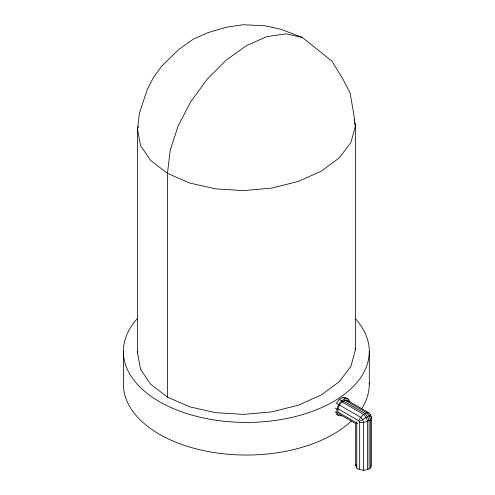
<?xml version="1.0" encoding="UTF-8"?>
<svg xmlns="http://www.w3.org/2000/svg" width="495" height="495" viewBox="0 0 495 495"><rect width="100%" height="100%" fill="white"/><g stroke="black" fill="none" stroke-linecap="round" stroke-linejoin="round"><path stroke-width="0.74" d="M138.346 126.374L137.542 129.344L137.542 353.127L140.531 369.35L150.74 384.355L167.465 397.12L189.579 406.779L215.572 412.675L243.664 414.402L271.953 411.84L298.497 405.17L321.502 394.843L339.391 381.558L350.943 366.232L355.379 349.903L355.379 126.114L353.473 112.192L350.058 92.843L343.221 79.639L331.959 61.145L302.315 37.434L280.987 29.298L265.184 25.82L243.144 24.75L226.642 27.176L207.851 32.676L193.397 39.043L178.942 49.37L161.723 66.064L153.543 77.307L147.269 89.434L139.442 113.219L137.542 129.344L140.531 145.561L150.74 160.566L167.465 173.33L189.579 182.995L215.572 188.886L243.664 190.612L271.953 188.051L298.497 181.38L321.502 171.053L339.391 157.775L350.943 142.449L355.379 126.114L354.698 122.432M137.542 353.127L137.944 351.642M341.68 415.862L338.648 415.596L336.897 413.102C336.161 407.199 339.694 401.074 345.176 398.76L348.208 399.032L349.959 401.519M337.986 408.771L339.44 405.009L341.971 401.866L344.885 400.183L347.416 400.412L368.707 412.7L370.551 415.002L371.621 417.755L371.621 465.647L370.551 467.948C366.597 470.943 360.707 470.943 356.746 467.948L355.682 465.647L355.682 423.59L339.44 414.216L337.986 412.137L337.986 408.771L358.597 420.67L359.667 422.52L359.667 469.631M355.682 465.647L356.214 464.496M358.597 420.67L360.731 417.304L363.652 414.383L366.566 412.7L368.707 412.7L369.227 413.826M336.724 402.652L339.322 399.416L342.818 397.398L345.85 397.671L348.208 399.032M359.277 421.511L370.551 415.002M359.667 422.52L363.652 422.359L367.637 421.288L370.551 419.605L371.621 417.755L370.551 416.233M302.315 37.434L285.955 33.833L266.904 36.63L246.46 45.639L226.017 60.235L206.966 79.435L190.606 101.927L178.052 126.175L170.156 150.536L167.465 173.33L167.465 397.12M342.818 397.398L345.176 398.76M344.885 400.183L366.566 412.7L369.097 415.843L370.551 419.605L370.551 467.948M343.425 401.024L365.112 413.542L367.637 416.685L369.097 420.447L369.097 468.79M339.322 399.416L341.68 400.777M341.971 401.866L363.652 414.383L366.176 417.526L367.637 421.288L367.637 469.631M336.291 403.19L338.648 404.551M339.44 405.009L360.731 417.304L362.581 419.605L363.652 422.359L363.652 470.25M335.127 408.041L336.897 409.062M337.986 412.137L357.817 423.59M335.127 412.081L336.897 413.102M336.291 414.235L338.648 415.596M347.416 400.412L348.14 401.445M354.154 119.481L354.426 120.953M355.107 348.43L355.379 349.903M369.295 351.444L369.295 384.052M356.746 421.74L356.746 467.948M123.379 351.444L123.379 384.052A122.958 70.989 0 0 0 213.073 452.393A122.958 70.989 0 0 0 351.295 421.028M369.27 382.573A122.958 70.989 0 0 1 361.622 408.734M355.565 318.842A122.958 70.989 0 0 1 246.337 422.433A122.958 70.989 0 0 1 137.109 318.842"/></g></svg>
